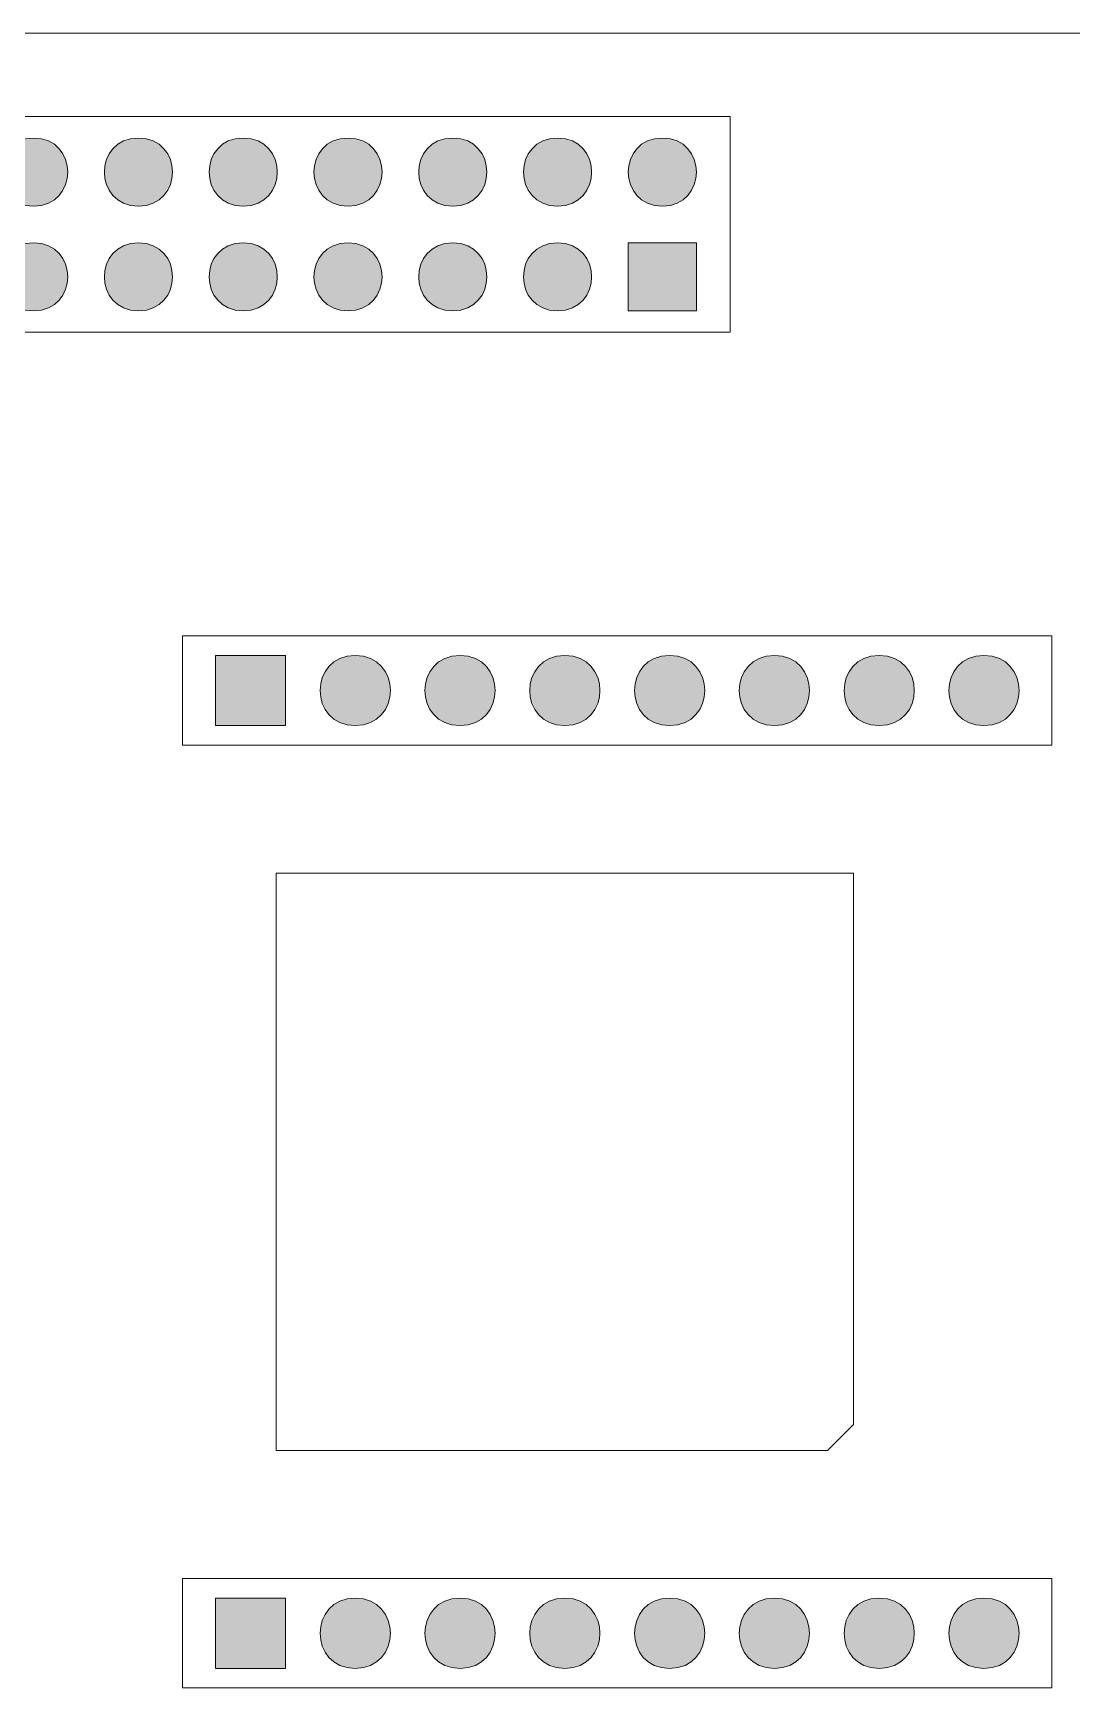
# Model space of a CAD drawing. Header units: millimetres. Extents: x 0 to 99.3, y 0 to 62.4.
# Drawn here: x 50.79 to 75.98, y 22.21 to 62.37 of the extents above; entities that cross this region are included whole.
import ezdxf

# ---------------------------------------------------------------- set-up
doc = ezdxf.new("R2010")
doc.units = ezdxf.units.MM
doc.header["$MEASUREMENT"] = 0
doc.layers.add('Conectores', color=7, linetype='Continuous', lineweight=0)
doc.layers.add('PCB', color=7, linetype='Continuous', lineweight=0)

# ---------------------------------------------------------------- blocks, each defined once
blk = doc.blocks.new('Block_0')
at = {"layer": 'PCB', "color": 181, "lineweight": 9, "true_color": 0x9664ff}
for points in [[(70.686, 41.979), (70.686, 41.979), (56.677, 41.979), (56.677, 41.979), (56.677, 41.979), (70.686, 41.979), (70.686, 41.979)], [(56.677, 41.979), (56.677, 41.979), (56.677, 27.97), (56.677, 27.97), (56.677, 27.97), (56.677, 41.979), (56.677, 41.979)], [(70.686, 28.606), (70.686, 28.606), (70.686, 41.979), (70.686, 41.979), (70.686, 41.979), (70.686, 28.606), (70.686, 28.606)], [(70.051, 27.97), (70.051, 27.97), (70.686, 28.606), (70.686, 28.606), (70.686, 28.606), (70.051, 27.97), (70.051, 27.97)], [(56.677, 27.97), (56.677, 27.97), (70.051, 27.97), (70.051, 27.97), (70.051, 27.97), (56.677, 27.97), (56.677, 27.97)]]:
    blk.add_open_spline(points, degree=3, knots=[0, 0, 0, 0, 1, 1, 1, 2, 2, 2, 2], dxfattribs=at)
blk = doc.blocks.new('Block_2')
at = {"layer": 'Conectores', "true_color": 0x9664ff, "transparency": 33554534}
h = blk.add_hatch(color=181, dxfattribs=at)
h.dxf.hatch_style = 2
h.paths.add_polyline_path([(56.909, 22.686), (56.909, 24.389), (55.206, 24.389), (55.206, 22.686)])
h = blk.add_hatch(color=181, dxfattribs=at)
h.dxf.hatch_style = 2
edge = h.paths.add_edge_path()
edge.add_spline(control_points=[(58.599, 24.389), (59.734, 24.389), (59.734, 22.686), (58.599, 22.686), (57.463, 22.686), (57.463, 24.389), (58.599, 24.389)], knot_values=[0, 0, 0, 0, 1, 1, 1, 2, 2, 2, 2], degree=3, periodic=0)
h = blk.add_hatch(color=181, dxfattribs=at)
h.dxf.hatch_style = 2
edge = h.paths.add_edge_path()
edge.add_spline(control_points=[(61.14, 24.389), (62.276, 24.389), (62.276, 22.686), (61.14, 22.686), (60.005, 22.686), (60.005, 24.389), (61.14, 24.389)], knot_values=[0, 0, 0, 0, 1, 1, 1, 2, 2, 2, 2], degree=3, periodic=0)
h = blk.add_hatch(color=181, dxfattribs=at)
h.dxf.hatch_style = 2
edge = h.paths.add_edge_path()
edge.add_spline(control_points=[(63.682, 24.389), (64.817, 24.389), (64.817, 22.686), (63.682, 22.686), (62.547, 22.686), (62.547, 24.389), (63.682, 24.389)], knot_values=[0, 0, 0, 0, 1, 1, 1, 2, 2, 2, 2], degree=3, periodic=0)
h = blk.add_hatch(color=181, dxfattribs=at)
h.dxf.hatch_style = 2
edge = h.paths.add_edge_path()
edge.add_spline(control_points=[(66.224, 24.389), (67.359, 24.389), (67.359, 22.686), (66.224, 22.686), (65.088, 22.686), (65.088, 24.389), (66.224, 24.389)], knot_values=[0, 0, 0, 0, 1, 1, 1, 2, 2, 2, 2], degree=3, periodic=0)
h = blk.add_hatch(color=181, dxfattribs=at)
h.dxf.hatch_style = 2
edge = h.paths.add_edge_path()
edge.add_spline(control_points=[(68.765, 24.389), (69.9, 24.389), (69.9, 22.686), (68.765, 22.686), (67.63, 22.686), (67.63, 24.389), (68.765, 24.389)], knot_values=[0, 0, 0, 0, 1, 1, 1, 2, 2, 2, 2], degree=3, periodic=0)
h = blk.add_hatch(color=181, dxfattribs=at)
h.dxf.hatch_style = 2
edge = h.paths.add_edge_path()
edge.add_spline(control_points=[(71.307, 24.389), (72.442, 24.389), (72.442, 22.686), (71.307, 22.686), (70.172, 22.686), (70.172, 24.389), (71.307, 24.389)], knot_values=[0, 0, 0, 0, 1, 1, 1, 2, 2, 2, 2], degree=3, periodic=0)
h = blk.add_hatch(color=181, dxfattribs=at)
h.dxf.hatch_style = 2
edge = h.paths.add_edge_path()
edge.add_spline(control_points=[(73.848, 24.389), (74.984, 24.389), (74.984, 22.686), (73.848, 22.686), (72.713, 22.686), (72.713, 24.389), (73.848, 24.389)], knot_values=[0, 0, 0, 0, 1, 1, 1, 2, 2, 2, 2], degree=3, periodic=0)
at = {"layer": 'Conectores'}
blk.add_lwpolyline([(56.909, 22.686), (56.909, 24.389), (55.206, 24.389), (55.206, 22.686)], close=True, dxfattribs=at)
at = {"layer": 'Conectores', "color": 181, "lineweight": 9, "true_color": 0x9664ff}
for points in [[(75.494, 24.863), (75.494, 24.863), (54.411, 24.863), (54.411, 24.863), (54.411, 24.863), (75.494, 24.863), (75.494, 24.863)], [(54.411, 24.863), (54.411, 24.863), (54.411, 22.212), (54.411, 22.212), (54.411, 22.212), (54.411, 24.863), (54.411, 24.863)], [(75.494, 22.212), (75.494, 22.212), (75.494, 24.863), (75.494, 24.863), (75.494, 24.863), (75.494, 22.212), (75.494, 22.212)], [(54.411, 22.212), (54.411, 22.212), (75.494, 22.212), (75.494, 22.212), (75.494, 22.212), (54.411, 22.212), (54.411, 22.212)]]:
    blk.add_open_spline(points, degree=3, knots=[0, 0, 0, 0, 1, 1, 1, 2, 2, 2, 2], dxfattribs=at)
at = {"layer": 'Conectores'}
for points in [[(58.599, 24.389), (59.734, 24.389), (59.734, 22.686), (58.599, 22.686), (57.463, 22.686), (57.463, 24.389), (58.599, 24.389)], [(61.14, 24.389), (62.276, 24.389), (62.276, 22.686), (61.14, 22.686), (60.005, 22.686), (60.005, 24.389), (61.14, 24.389)], [(63.682, 24.389), (64.817, 24.389), (64.817, 22.686), (63.682, 22.686), (62.547, 22.686), (62.547, 24.389), (63.682, 24.389)], [(66.224, 24.389), (67.359, 24.389), (67.359, 22.686), (66.224, 22.686), (65.088, 22.686), (65.088, 24.389), (66.224, 24.389)], [(68.765, 24.389), (69.9, 24.389), (69.9, 22.686), (68.765, 22.686), (67.63, 22.686), (67.63, 24.389), (68.765, 24.389)], [(71.307, 24.389), (72.442, 24.389), (72.442, 22.686), (71.307, 22.686), (70.172, 22.686), (70.172, 24.389), (71.307, 24.389)], [(73.848, 24.389), (74.984, 24.389), (74.984, 22.686), (73.848, 22.686), (72.713, 22.686), (72.713, 24.389), (73.848, 24.389)]]:
    blk.add_open_spline(points, degree=3, knots=[0, 0, 0, 0, 1, 1, 1, 2, 2, 2, 2], dxfattribs=at)
blk = doc.blocks.new('Block_3')
at = {"layer": 'Conectores', "true_color": 0x9664ff, "transparency": 33554534}
h = blk.add_hatch(color=181, dxfattribs=at)
h.dxf.hatch_style = 2
h.paths.add_polyline_path([(56.909, 45.561), (56.909, 47.264), (55.206, 47.264), (55.206, 45.561)])
h = blk.add_hatch(color=181, dxfattribs=at)
h.dxf.hatch_style = 2
edge = h.paths.add_edge_path()
edge.add_spline(control_points=[(58.599, 47.264), (59.734, 47.264), (59.734, 45.561), (58.599, 45.561), (57.463, 45.561), (57.463, 47.264), (58.599, 47.264)], knot_values=[0, 0, 0, 0, 1, 1, 1, 2, 2, 2, 2], degree=3, periodic=0)
h = blk.add_hatch(color=181, dxfattribs=at)
h.dxf.hatch_style = 2
edge = h.paths.add_edge_path()
edge.add_spline(control_points=[(61.14, 47.264), (62.276, 47.264), (62.276, 45.561), (61.14, 45.561), (60.005, 45.561), (60.005, 47.264), (61.14, 47.264)], knot_values=[0, 0, 0, 0, 1, 1, 1, 2, 2, 2, 2], degree=3, periodic=0)
h = blk.add_hatch(color=181, dxfattribs=at)
h.dxf.hatch_style = 2
edge = h.paths.add_edge_path()
edge.add_spline(control_points=[(63.682, 47.264), (64.817, 47.264), (64.817, 45.561), (63.682, 45.561), (62.547, 45.561), (62.547, 47.264), (63.682, 47.264)], knot_values=[0, 0, 0, 0, 1, 1, 1, 2, 2, 2, 2], degree=3, periodic=0)
h = blk.add_hatch(color=181, dxfattribs=at)
h.dxf.hatch_style = 2
edge = h.paths.add_edge_path()
edge.add_spline(control_points=[(66.224, 47.264), (67.359, 47.264), (67.359, 45.561), (66.224, 45.561), (65.088, 45.561), (65.088, 47.264), (66.224, 47.264)], knot_values=[0, 0, 0, 0, 1, 1, 1, 2, 2, 2, 2], degree=3, periodic=0)
h = blk.add_hatch(color=181, dxfattribs=at)
h.dxf.hatch_style = 2
edge = h.paths.add_edge_path()
edge.add_spline(control_points=[(68.765, 47.264), (69.9, 47.264), (69.9, 45.561), (68.765, 45.561), (67.63, 45.561), (67.63, 47.264), (68.765, 47.264)], knot_values=[0, 0, 0, 0, 1, 1, 1, 2, 2, 2, 2], degree=3, periodic=0)
h = blk.add_hatch(color=181, dxfattribs=at)
h.dxf.hatch_style = 2
edge = h.paths.add_edge_path()
edge.add_spline(control_points=[(71.307, 47.264), (72.442, 47.264), (72.442, 45.561), (71.307, 45.561), (70.172, 45.561), (70.172, 47.264), (71.307, 47.264)], knot_values=[0, 0, 0, 0, 1, 1, 1, 2, 2, 2, 2], degree=3, periodic=0)
h = blk.add_hatch(color=181, dxfattribs=at)
h.dxf.hatch_style = 2
edge = h.paths.add_edge_path()
edge.add_spline(control_points=[(73.848, 47.264), (74.984, 47.264), (74.984, 45.561), (73.848, 45.561), (72.713, 45.561), (72.713, 47.264), (73.848, 47.264)], knot_values=[0, 0, 0, 0, 1, 1, 1, 2, 2, 2, 2], degree=3, periodic=0)
at = {"layer": 'Conectores'}
blk.add_lwpolyline([(56.909, 45.561), (56.909, 47.264), (55.206, 47.264), (55.206, 45.561)], close=True, dxfattribs=at)
at = {"layer": 'Conectores', "color": 181, "lineweight": 9, "true_color": 0x9664ff}
for points in [[(75.494, 47.738), (75.494, 47.738), (54.411, 47.738), (54.411, 47.738), (54.411, 47.738), (75.494, 47.738), (75.494, 47.738)], [(54.411, 47.738), (54.411, 47.738), (54.411, 45.086), (54.411, 45.086), (54.411, 45.086), (54.411, 47.738), (54.411, 47.738)], [(75.494, 45.086), (75.494, 45.086), (75.494, 47.738), (75.494, 47.738), (75.494, 47.738), (75.494, 45.086), (75.494, 45.086)], [(54.411, 45.086), (54.411, 45.086), (75.494, 45.086), (75.494, 45.086), (75.494, 45.086), (54.411, 45.086), (54.411, 45.086)]]:
    blk.add_open_spline(points, degree=3, knots=[0, 0, 0, 0, 1, 1, 1, 2, 2, 2, 2], dxfattribs=at)
at = {"layer": 'Conectores'}
for points in [[(58.599, 47.264), (59.734, 47.264), (59.734, 45.561), (58.599, 45.561), (57.463, 45.561), (57.463, 47.264), (58.599, 47.264)], [(61.14, 47.264), (62.276, 47.264), (62.276, 45.561), (61.14, 45.561), (60.005, 45.561), (60.005, 47.264), (61.14, 47.264)], [(63.682, 47.264), (64.817, 47.264), (64.817, 45.561), (63.682, 45.561), (62.547, 45.561), (62.547, 47.264), (63.682, 47.264)], [(66.224, 47.264), (67.359, 47.264), (67.359, 45.561), (66.224, 45.561), (65.088, 45.561), (65.088, 47.264), (66.224, 47.264)], [(68.765, 47.264), (69.9, 47.264), (69.9, 45.561), (68.765, 45.561), (67.63, 45.561), (67.63, 47.264), (68.765, 47.264)], [(71.307, 47.264), (72.442, 47.264), (72.442, 45.561), (71.307, 45.561), (70.172, 45.561), (70.172, 47.264), (71.307, 47.264)], [(73.848, 47.264), (74.984, 47.264), (74.984, 45.561), (73.848, 45.561), (72.713, 45.561), (72.713, 47.264), (73.848, 47.264)]]:
    blk.add_open_spline(points, degree=3, knots=[0, 0, 0, 0, 1, 1, 1, 2, 2, 2, 2], dxfattribs=at)
blk = doc.blocks.new('Block_7')
at = {"layer": 'Conectores', "true_color": 0x9664ff, "transparency": 33554534}
h = blk.add_hatch(color=181, dxfattribs=at)
h.dxf.hatch_style = 2
edge = h.paths.add_edge_path()
edge.add_spline(control_points=[(48.256, 59.819), (49.358, 59.819), (49.358, 58.167), (48.256, 58.167), (47.155, 58.167), (47.155, 59.819), (48.256, 59.819)], knot_values=[0, 0, 0, 0, 1, 1, 1, 2, 2, 2, 2], degree=3, periodic=0)
h = blk.add_hatch(color=181, dxfattribs=at)
h.dxf.hatch_style = 2
edge = h.paths.add_edge_path()
edge.add_spline(control_points=[(50.798, 59.819), (51.899, 59.819), (51.899, 58.167), (50.798, 58.167), (49.697, 58.167), (49.697, 59.819), (50.798, 59.819)], knot_values=[0, 0, 0, 0, 1, 1, 1, 2, 2, 2, 2], degree=3, periodic=0)
h = blk.add_hatch(color=181, dxfattribs=at)
h.dxf.hatch_style = 2
edge = h.paths.add_edge_path()
edge.add_spline(control_points=[(53.34, 59.819), (54.441, 59.819), (54.441, 58.167), (53.34, 58.167), (52.238, 58.167), (52.238, 59.819), (53.34, 59.819)], knot_values=[0, 0, 0, 0, 1, 1, 1, 2, 2, 2, 2], degree=3, periodic=0)
h = blk.add_hatch(color=181, dxfattribs=at)
h.dxf.hatch_style = 2
edge = h.paths.add_edge_path()
edge.add_spline(control_points=[(55.881, 59.819), (56.982, 59.819), (56.982, 58.167), (55.881, 58.167), (54.78, 58.167), (54.78, 59.819), (55.881, 59.819)], knot_values=[0, 0, 0, 0, 1, 1, 1, 2, 2, 2, 2], degree=3, periodic=0)
h = blk.add_hatch(color=181, dxfattribs=at)
h.dxf.hatch_style = 2
edge = h.paths.add_edge_path()
edge.add_spline(control_points=[(58.423, 59.819), (59.524, 59.819), (59.524, 58.167), (58.423, 58.167), (57.321, 58.167), (57.321, 59.819), (58.423, 59.819)], knot_values=[0, 0, 0, 0, 1, 1, 1, 2, 2, 2, 2], degree=3, periodic=0)
h = blk.add_hatch(color=181, dxfattribs=at)
h.dxf.hatch_style = 2
edge = h.paths.add_edge_path()
edge.add_spline(control_points=[(60.964, 59.819), (62.066, 59.819), (62.066, 58.167), (60.964, 58.167), (59.863, 58.167), (59.863, 59.819), (60.964, 59.819)], knot_values=[0, 0, 0, 0, 1, 1, 1, 2, 2, 2, 2], degree=3, periodic=0)
h = blk.add_hatch(color=181, dxfattribs=at)
h.dxf.hatch_style = 2
edge = h.paths.add_edge_path()
edge.add_spline(control_points=[(63.506, 59.819), (64.607, 59.819), (64.607, 58.167), (63.506, 58.167), (62.405, 58.167), (62.405, 59.819), (63.506, 59.819)], knot_values=[0, 0, 0, 0, 1, 1, 1, 2, 2, 2, 2], degree=3, periodic=0)
h = blk.add_hatch(color=181, dxfattribs=at)
h.dxf.hatch_style = 2
edge = h.paths.add_edge_path()
edge.add_spline(control_points=[(66.048, 59.819), (67.149, 59.819), (67.149, 58.167), (66.048, 58.167), (64.946, 58.167), (64.946, 59.819), (66.048, 59.819)], knot_values=[0, 0, 0, 0, 1, 1, 1, 2, 2, 2, 2], degree=3, periodic=0)
h = blk.add_hatch(color=181, dxfattribs=at)
h.dxf.hatch_style = 2
edge = h.paths.add_edge_path()
edge.add_spline(control_points=[(48.256, 57.277), (49.358, 57.277), (49.358, 55.625), (48.256, 55.625), (47.155, 55.625), (47.155, 57.277), (48.256, 57.277)], knot_values=[0, 0, 0, 0, 1, 1, 1, 2, 2, 2, 2], degree=3, periodic=0)
h = blk.add_hatch(color=181, dxfattribs=at)
h.dxf.hatch_style = 2
edge = h.paths.add_edge_path()
edge.add_spline(control_points=[(50.798, 57.277), (51.899, 57.277), (51.899, 55.625), (50.798, 55.625), (49.697, 55.625), (49.697, 57.277), (50.798, 57.277)], knot_values=[0, 0, 0, 0, 1, 1, 1, 2, 2, 2, 2], degree=3, periodic=0)
h = blk.add_hatch(color=181, dxfattribs=at)
h.dxf.hatch_style = 2
edge = h.paths.add_edge_path()
edge.add_spline(control_points=[(53.34, 57.277), (54.441, 57.277), (54.441, 55.625), (53.34, 55.625), (52.238, 55.625), (52.238, 57.277), (53.34, 57.277)], knot_values=[0, 0, 0, 0, 1, 1, 1, 2, 2, 2, 2], degree=3, periodic=0)
h = blk.add_hatch(color=181, dxfattribs=at)
h.dxf.hatch_style = 2
edge = h.paths.add_edge_path()
edge.add_spline(control_points=[(55.881, 57.277), (56.982, 57.277), (56.982, 55.625), (55.881, 55.625), (54.78, 55.625), (54.78, 57.277), (55.881, 57.277)], knot_values=[0, 0, 0, 0, 1, 1, 1, 2, 2, 2, 2], degree=3, periodic=0)
h = blk.add_hatch(color=181, dxfattribs=at)
h.dxf.hatch_style = 2
edge = h.paths.add_edge_path()
edge.add_spline(control_points=[(58.423, 57.277), (59.524, 57.277), (59.524, 55.625), (58.423, 55.625), (57.321, 55.625), (57.321, 57.277), (58.423, 57.277)], knot_values=[0, 0, 0, 0, 1, 1, 1, 2, 2, 2, 2], degree=3, periodic=0)
h = blk.add_hatch(color=181, dxfattribs=at)
h.dxf.hatch_style = 2
edge = h.paths.add_edge_path()
edge.add_spline(control_points=[(60.964, 57.277), (62.066, 57.277), (62.066, 55.625), (60.964, 55.625), (59.863, 55.625), (59.863, 57.277), (60.964, 57.277)], knot_values=[0, 0, 0, 0, 1, 1, 1, 2, 2, 2, 2], degree=3, periodic=0)
h = blk.add_hatch(color=181, dxfattribs=at)
h.dxf.hatch_style = 2
edge = h.paths.add_edge_path()
edge.add_spline(control_points=[(63.506, 57.277), (64.607, 57.277), (64.607, 55.625), (63.506, 55.625), (62.405, 55.625), (62.405, 57.277), (63.506, 57.277)], knot_values=[0, 0, 0, 0, 1, 1, 1, 2, 2, 2, 2], degree=3, periodic=0)
h = blk.add_hatch(color=181, dxfattribs=at)
h.dxf.hatch_style = 2
h.paths.add_polyline_path([(66.874, 57.277), (65.222, 57.277), (65.222, 55.625), (66.874, 55.625)])
at = {"layer": 'Conectores'}
blk.add_lwpolyline([(66.874, 57.277), (65.222, 57.277), (65.222, 55.625), (66.874, 55.625)], close=True, dxfattribs=at)
at = {"layer": 'Conectores', "color": 181, "lineweight": 9, "true_color": 0x9664ff}
for points in [[(46.61, 55.106), (46.61, 55.106), (46.61, 60.339), (46.61, 60.339), (46.61, 60.339), (46.61, 55.106), (46.61, 55.106)], [(46.61, 60.339), (46.61, 60.339), (67.694, 60.339), (67.694, 60.339), (67.694, 60.339), (46.61, 60.339), (46.61, 60.339)], [(67.694, 60.339), (67.694, 60.339), (67.694, 55.106), (67.694, 55.106), (67.694, 55.106), (67.694, 60.339), (67.694, 60.339)], [(67.694, 55.106), (67.694, 55.106), (46.61, 55.106), (46.61, 55.106), (46.61, 55.106), (67.694, 55.106), (67.694, 55.106)]]:
    blk.add_open_spline(points, degree=3, knots=[0, 0, 0, 0, 1, 1, 1, 2, 2, 2, 2], dxfattribs=at)
at = {"layer": 'Conectores'}
for points in [[(48.256, 59.819), (49.358, 59.819), (49.358, 58.167), (48.256, 58.167), (47.155, 58.167), (47.155, 59.819), (48.256, 59.819)], [(50.798, 59.819), (51.899, 59.819), (51.899, 58.167), (50.798, 58.167), (49.697, 58.167), (49.697, 59.819), (50.798, 59.819)], [(53.34, 59.819), (54.441, 59.819), (54.441, 58.167), (53.34, 58.167), (52.238, 58.167), (52.238, 59.819), (53.34, 59.819)], [(55.881, 59.819), (56.982, 59.819), (56.982, 58.167), (55.881, 58.167), (54.78, 58.167), (54.78, 59.819), (55.881, 59.819)], [(58.423, 59.819), (59.524, 59.819), (59.524, 58.167), (58.423, 58.167), (57.321, 58.167), (57.321, 59.819), (58.423, 59.819)], [(60.964, 59.819), (62.066, 59.819), (62.066, 58.167), (60.964, 58.167), (59.863, 58.167), (59.863, 59.819), (60.964, 59.819)], [(63.506, 59.819), (64.607, 59.819), (64.607, 58.167), (63.506, 58.167), (62.405, 58.167), (62.405, 59.819), (63.506, 59.819)], [(66.048, 59.819), (67.149, 59.819), (67.149, 58.167), (66.048, 58.167), (64.946, 58.167), (64.946, 59.819), (66.048, 59.819)], [(48.256, 57.277), (49.358, 57.277), (49.358, 55.625), (48.256, 55.625), (47.155, 55.625), (47.155, 57.277), (48.256, 57.277)], [(50.798, 57.277), (51.899, 57.277), (51.899, 55.625), (50.798, 55.625), (49.697, 55.625), (49.697, 57.277), (50.798, 57.277)], [(53.34, 57.277), (54.441, 57.277), (54.441, 55.625), (53.34, 55.625), (52.238, 55.625), (52.238, 57.277), (53.34, 57.277)], [(55.881, 57.277), (56.982, 57.277), (56.982, 55.625), (55.881, 55.625), (54.78, 55.625), (54.78, 57.277), (55.881, 57.277)], [(58.423, 57.277), (59.524, 57.277), (59.524, 55.625), (58.423, 55.625), (57.321, 55.625), (57.321, 57.277), (58.423, 57.277)], [(60.964, 57.277), (62.066, 57.277), (62.066, 55.625), (60.964, 55.625), (59.863, 55.625), (59.863, 57.277), (60.964, 57.277)], [(63.506, 57.277), (64.607, 57.277), (64.607, 55.625), (63.506, 55.625), (62.405, 55.625), (62.405, 57.277), (63.506, 57.277)]]:
    blk.add_open_spline(points, degree=3, knots=[0, 0, 0, 0, 1, 1, 1, 2, 2, 2, 2], dxfattribs=at)

msp = doc.modelspace()

# ---------------------------------------------------------------- linework, layer by layer
at = {"layer": 'PCB', "color": 120, "lineweight": 9, "true_color": 0x37f7d7}
msp.add_lwpolyline([(97.345, 62.365), (6.288, 62.365)], dxfattribs=at)

# ---------------------------------------------------------------- block references
at = {"layer": 'Conectores'}
for name in ['Block_7', 'Block_3', 'Block_2']:
    msp.add_blockref(name, (0, 0), dxfattribs=at)
at = {"layer": 'PCB'}
msp.add_blockref('Block_0', (0, 0), dxfattribs=at)

doc.saveas('drawing.dxf')
